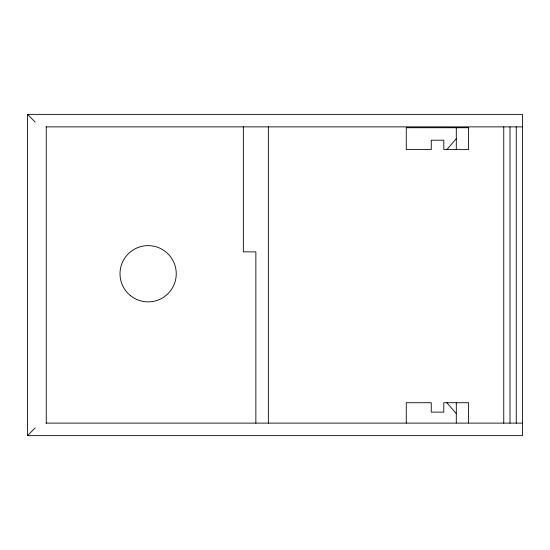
<?xml version="1.0" encoding="UTF-8"?>
<svg xmlns="http://www.w3.org/2000/svg" width="550" height="550" viewBox="0 0 550 550"><rect width="100%" height="100%" fill="white"/><g stroke="black" fill="none" stroke-linecap="round" stroke-linejoin="round"><path stroke-width="0.82" d="M446.896 149.6L456.294 138.641M27.5 435.627L522.5 435.627L522.5 114.373L27.5 114.373L27.5 435.627L35.214 427.907M46.008 126.871L522.5 126.878M45.994 423.122L522.5 423.122M27.5 114.373L35.214 122.093M446.896 402.724L456.294 413.683M516.251 126.871L516.251 423.122M510.008 126.871L510.008 423.122M503.759 126.871L503.759 423.122M468.593 422.943L468.593 402.724L443.795 402.724L443.795 412.122L431.269 412.122L431.269 402.724L406.278 402.724L406.278 423.039M456.294 127.724L456.301 149.6M456.301 402.724L456.294 422.922M268.359 126.871L268.359 423.122M255.86 423.122L255.86 251.873L243.361 251.873L243.361 126.871M46.248 126.878L46.248 423.129M468.593 127.724L406.278 127.724L406.278 149.6L431.269 149.6L431.269 140.209L443.795 140.209L443.795 149.6L468.593 149.6L468.593 127.724M130.247 295.46A28.126 28.126 0 0 0 175.869 278.376A28.126 28.126 0 0 0 138.263 247.411A28.126 28.126 0 0 0 130.247 295.46"/></g></svg>
